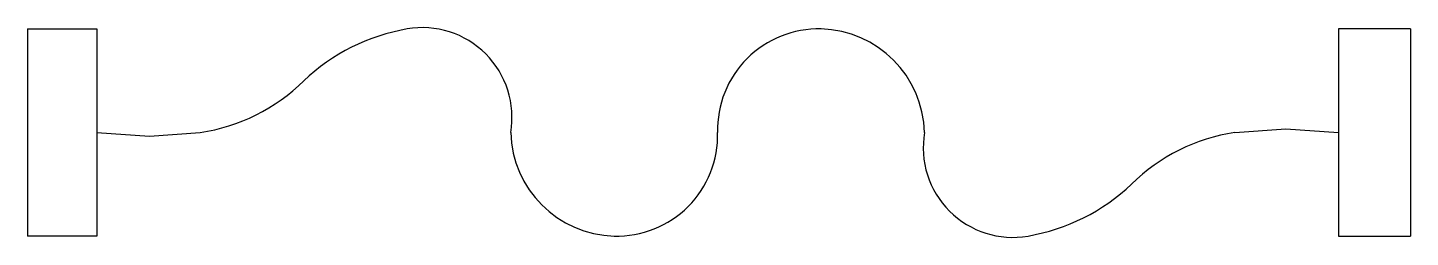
# Model space of a CAD drawing. Extents: x 0 to 0.835, y -0.063 to 0.063.
import ezdxf

# ---------------------------------------------------------------- set-up
doc = ezdxf.new("R2010")
doc.units = 0
doc.layers.get('0').update_dxf_attribs({"linetype": 'CONTINUOUS'})

msp = doc.modelspace()

# ---------------------------------------------------------------- linework, layer by layer
at = {"color": 0}
for p, q in [((0, 0.0625), (0, -0.0625)), ((0, 0.0625), (0.04177, 0.0625)), ((0.04177, 0.0625), (0.04177, -0.0625)), ((0.83521, 0.0625), (0.79177, 0.0625)), ((0.79177, 0.0625), (0.79177, -0.0625)), ((0.83521, 0.0625), (0.83521, -0.0625)), ((0.04177, 0), (0.0736, -0.00226)), ((0.0736, -0.00226), (0.10427, 0)), ((0.72927, 0), (0.75994, 0.00226)), ((0.75994, 0.00226), (0.79177, 0)), ((0.04177, -0.0625), (0, -0.0625)), ((0.79177, -0.0625), (0.83521, -0.0625))]:
    msp.add_line(p, q, dxfattribs=at)
for centre, radius, start, end in [((0.24981, -0.05671), 0.12097, 99.77748, 133.35263), ((0.23846, 0.00919), 0.0541, 350.22252, 99.77748), ((0.47767, 0.0016), 0.06092, 88.49152, 181.50848), ((0.47758, -0.00169), 0.06421, 1.50848, 88.49152), ((0.0878, 0.11107), 0.11228, 278.43508, 314.69502), ((0.35596, 0.00169), 0.06421, 181.50848, 268.49152), ((0.35588, -0.0016), 0.06092, 268.49152, 1.50848), ((0.59508, -0.00919), 0.0541, 170.22252, 279.77748), ((0.74574, -0.11107), 0.11228, 98.43508, 134.69502), ((0.58373, 0.05671), 0.12097, 279.77748, 313.35263)]:
    msp.add_arc(centre, radius, start, end, dxfattribs=at)

doc.saveas('drawing.dxf')
